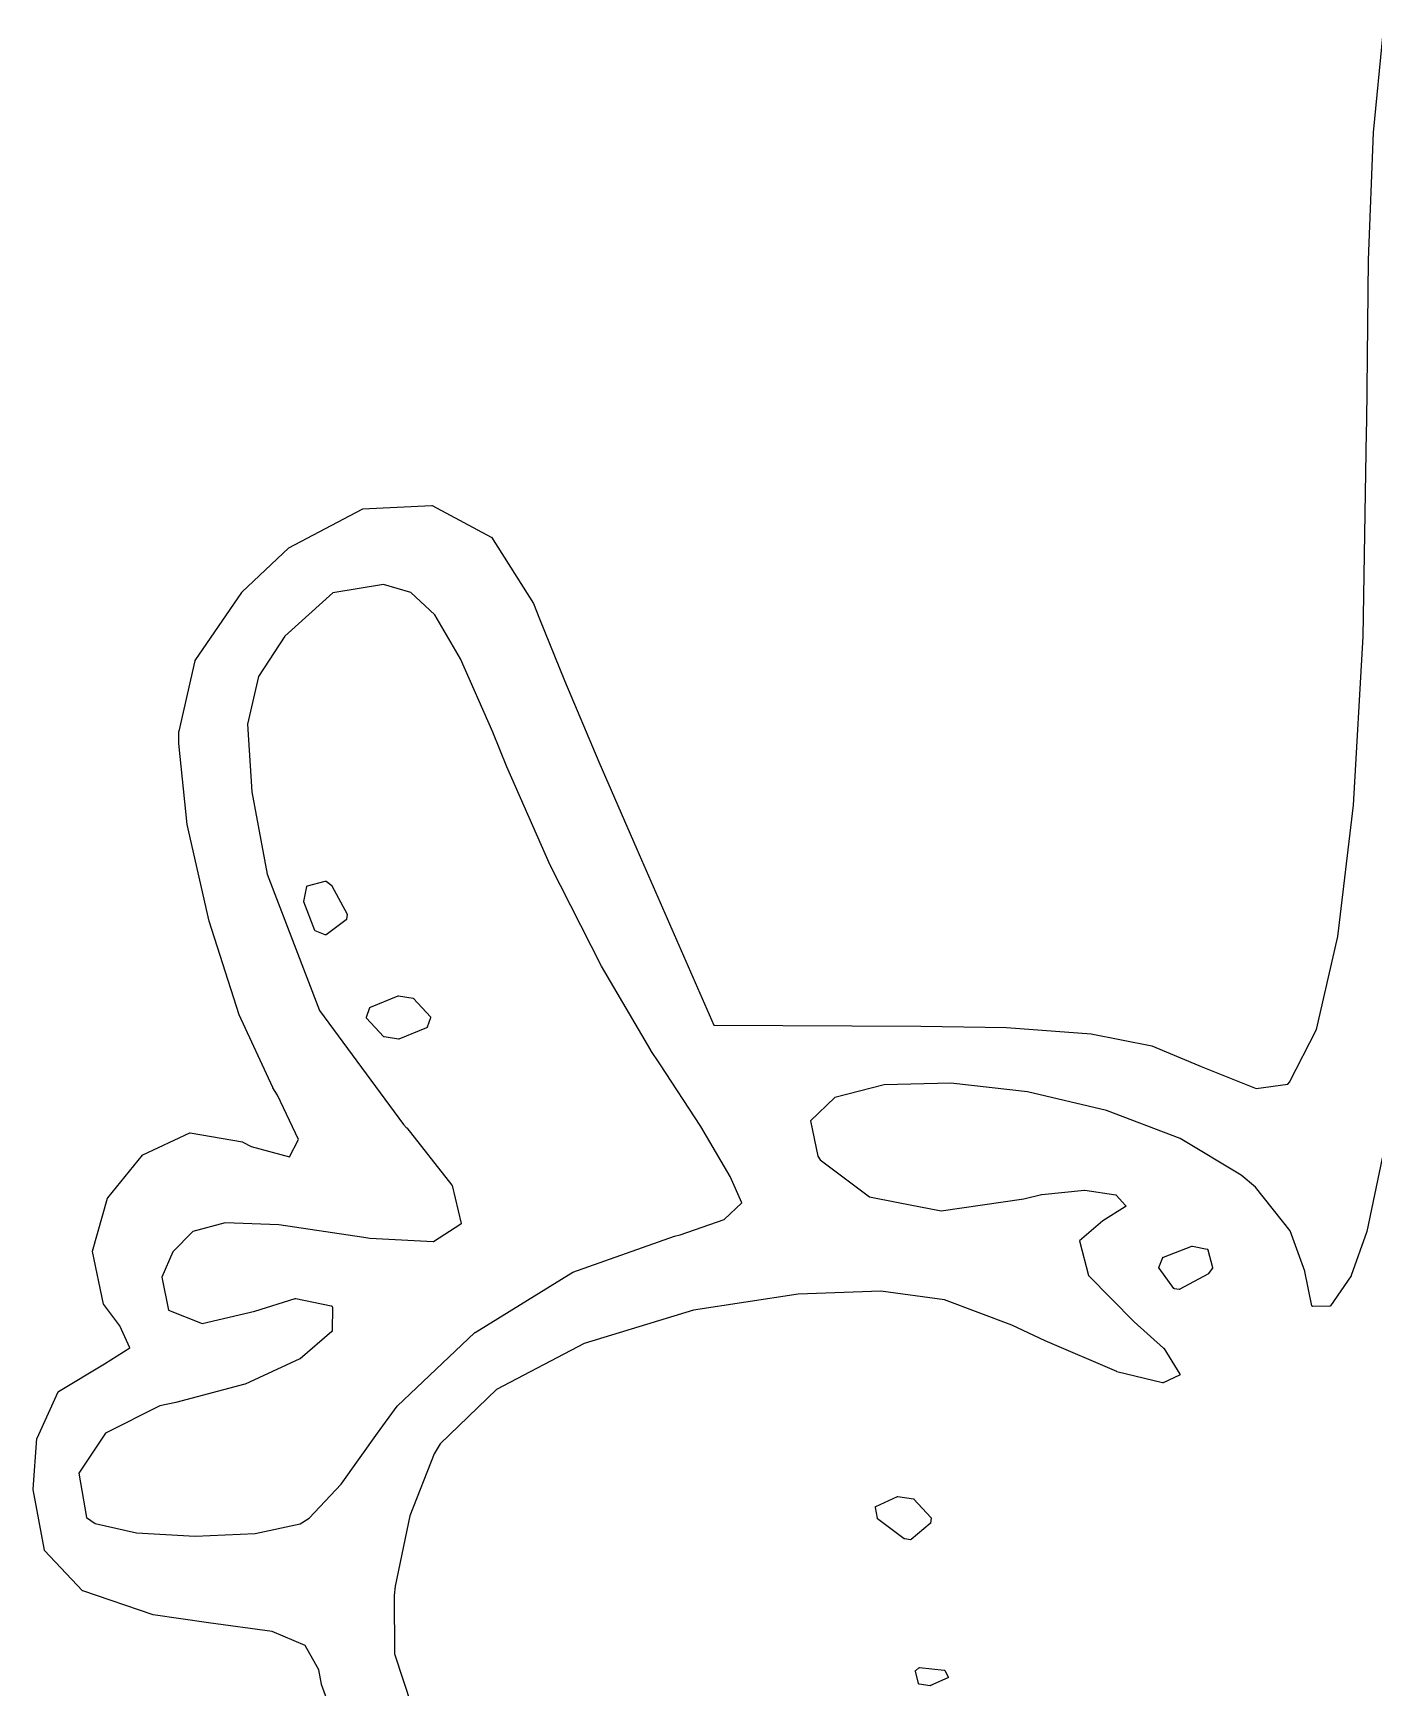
# Model space of a CAD drawing. Extents: x 42 to 258, y -102 to -28.
# Drawn here: x 41.75 to 49.91, y -77.93 to -67.86 of the extents above; entities that cross this region are included whole.
import ezdxf

# ---------------------------------------------------------------- set-up
doc = ezdxf.new("R2010")
doc.units = 0
doc.header["$MEASUREMENT"] = 0
doc.layers.add('BLACK', color=7, linetype='CONTINUOUS')

msp = doc.modelspace()

# ---------------------------------------------------------------- linework, layer by layer
at = {"layer": 'Black'}
for p, q in [((49.9114, -68.462), (49.9712, -67.8565)), ((49.8803, -69.2368), (49.9113, -68.4623)), ((49.9113, -68.4623), (49.9114, -68.4622)), ((49.9114, -68.4622), (49.9114, -68.462)), ((49.8699, -70.2217), (49.8803, -69.237)), ((49.8803, -69.2369), (49.8803, -69.2368)), ((49.8803, -69.237), (49.8803, -69.2369)), ((49.8697, -70.2853), (49.8699, -70.2217)), ((49.8699, -70.2217), (49.8699, -70.2217)), ((49.8699, -70.2217), (49.8699, -70.2217)), ((49.8482, -71.53), (49.8697, -70.2853)), ((43.7539, -70.7543), (44.1766, -70.7332)), ((44.1766, -70.7332), (44.1771, -70.7333)), ((44.1771, -70.7333), (44.1776, -70.7333)), ((44.1776, -70.7333), (44.1779, -70.7334)), ((44.1779, -70.7334), (44.1783, -70.7334)), ((44.1783, -70.7334), (44.1788, -70.7336)), ((44.1788, -70.7336), (44.1792, -70.7338)), ((44.1792, -70.7338), (44.5383, -70.925)), ((43.3058, -70.9899), (43.7519, -70.7549)), ((43.7519, -70.7549), (43.7521, -70.7548)), ((43.7521, -70.7548), (43.7522, -70.7547)), ((43.7522, -70.7547), (43.7529, -70.7546)), ((43.7529, -70.7546), (43.7535, -70.7544)), ((43.7535, -70.7544), (43.7537, -70.7544)), ((43.7537, -70.7544), (43.7539, -70.7543)), ((44.5383, -70.925), (44.5387, -70.9253)), ((44.5387, -70.9253), (44.539, -70.9255)), ((44.539, -70.9255), (44.5393, -70.9258)), ((44.5393, -70.9258), (44.5397, -70.9261)), ((44.5397, -70.9261), (44.5399, -70.9265)), ((44.5399, -70.9265), (44.5402, -70.9268)), ((44.5402, -70.9268), (44.7957, -71.3289)), ((43.0192, -71.2612), (43.3047, -70.9907)), ((43.3047, -70.9907), (43.3052, -70.9904)), ((43.3052, -70.9904), (43.3058, -70.9899)), ((43.8823, -71.2134), (43.5733, -71.2646)), ((44.0496, -71.2633), (43.8823, -71.2134)), ((42.7351, -71.6773), (43.0185, -71.262)), ((43.0185, -71.262), (43.0189, -71.2616)), ((43.0189, -71.2616), (43.0192, -71.2612)), ((43.5733, -71.2646), (43.2819, -71.529)), ((44.1954, -71.3987), (44.0496, -71.2633)), ((44.7957, -71.3289), (44.7958, -71.3293)), ((44.7958, -71.3293), (44.7961, -71.3298)), ((44.7961, -71.3298), (44.8321, -71.4229)), ((44.3511, -71.6665), (44.1954, -71.3987)), ((44.8321, -71.4229), (44.9854, -71.7983)), ((43.2819, -71.529), (43.1214, -71.7752)), ((49.7894, -72.5569), (49.8482, -71.53)), ((42.6369, -72.1074), (42.7343, -71.6791)), ((42.7343, -71.6791), (42.7344, -71.679)), ((42.7344, -71.6789), (42.7347, -71.6782)), ((42.7344, -71.679), (42.7344, -71.6789)), ((42.7347, -71.6782), (42.735, -71.6775)), ((42.735, -71.6775), (42.7351, -71.6774)), ((42.7351, -71.6774), (42.7351, -71.6773)), ((44.5472, -72.1128), (44.3511, -71.6665)), ((43.1214, -71.7752), (43.053, -72.0636)), ((44.9854, -71.7983), (45.1945, -72.2933)), ((42.6353, -72.1808), (42.6368, -72.1084)), ((42.6368, -72.1084), (42.6369, -72.1079)), ((42.6369, -72.1079), (42.6369, -72.1074)), ((43.053, -72.0636), (43.0812, -72.4772)), ((44.6329, -72.3242), (44.5472, -72.1128)), ((42.6353, -72.1811), (42.6353, -72.1808)), ((42.6353, -72.1814), (42.6353, -72.1811)), ((42.6865, -72.6757), (42.6353, -72.1814)), ((44.633, -72.3243), (44.6329, -72.3242)), ((44.633, -72.3244), (44.633, -72.3243)), ((44.8981, -72.9235), (44.633, -72.3244)), ((45.1945, -72.2933), (45.4251, -72.8263)), ((43.0812, -72.4772), (43.1747, -72.978)), ((49.6944, -73.3574), (49.7894, -72.5569)), ((42.6866, -72.676), (42.6865, -72.6757)), ((42.6866, -72.6763), (42.6866, -72.676)), ((42.8196, -73.2637), (42.6866, -72.6763)), ((45.4251, -72.8263), (45.894, -73.8967)), ((44.8982, -72.9236), (44.8981, -72.9235)), ((44.8982, -72.9237), (44.8982, -72.9236)), ((45.2102, -73.5374), (44.8982, -72.9237)), ((43.1747, -72.978), (43.4916, -73.8081)), ((43.3973, -73.1435), (43.4156, -73.0528)), ((43.4156, -73.0528), (43.4157, -73.0526)), ((43.4157, -73.0525), (43.416, -73.0518)), ((43.4157, -73.0526), (43.4157, -73.0525)), ((43.416, -73.0518), (43.4163, -73.0512)), ((43.4163, -73.0512), (43.4164, -73.0511)), ((43.4164, -73.0509), (43.4169, -73.0504)), ((43.4164, -73.0511), (43.4164, -73.0509)), ((43.4169, -73.0504), (43.4174, -73.0499)), ((43.4174, -73.0499), (43.4176, -73.0498)), ((43.4176, -73.0498), (43.4177, -73.0497)), ((43.4177, -73.0497), (43.4183, -73.0494)), ((43.4183, -73.0494), (43.4189, -73.0491)), ((43.4189, -73.0491), (43.4191, -73.049)), ((43.4191, -73.049), (43.4192, -73.049)), ((43.4192, -73.049), (43.528, -73.0202)), ((43.528, -73.0202), (43.5285, -73.0201)), ((43.5285, -73.0201), (43.529, -73.02)), ((43.529, -73.02), (43.5293, -73.0201)), ((43.5293, -73.0201), (43.5297, -73.02)), ((43.5297, -73.02), (43.5302, -73.0202)), ((43.5302, -73.0202), (43.5307, -73.0202)), ((43.5307, -73.0202), (43.531, -73.0204)), ((43.531, -73.0204), (43.5314, -73.0205)), ((43.5314, -73.0205), (43.5318, -73.0208)), ((43.5318, -73.0208), (43.5322, -73.021)), ((43.5322, -73.021), (43.5669, -73.047)), ((43.5669, -73.047), (43.5671, -73.0472)), ((43.5671, -73.0472), (43.5673, -73.0473)), ((43.5673, -73.0473), (43.5677, -73.0478)), ((43.5677, -73.0478), (43.5681, -73.0483)), ((43.5681, -73.0483), (43.5682, -73.0485)), ((43.5682, -73.0485), (43.5683, -73.0486)), ((43.5683, -73.0486), (43.6607, -73.2206)), ((43.3973, -73.1441), (43.3973, -73.1435)), ((43.3973, -73.1446), (43.3973, -73.1441)), ((43.3973, -73.1449), (43.3973, -73.1446)), ((43.3973, -73.1453), (43.3973, -73.1449)), ((43.3975, -73.1458), (43.3973, -73.1453)), ((43.3976, -73.1463), (43.3975, -73.1458)), ((43.4639, -73.32), (43.3976, -73.1463)), ((43.6556, -73.2554), (43.5322, -73.3465)), ((43.6558, -73.2552), (43.6556, -73.2554)), ((43.656, -73.255), (43.6558, -73.2552)), ((43.6564, -73.2545), (43.656, -73.255)), ((43.6568, -73.2541), (43.6564, -73.2545)), ((43.6569, -73.2539), (43.6568, -73.2541)), ((43.6571, -73.2536), (43.6569, -73.2539)), ((43.6572, -73.2531), (43.6571, -73.2536)), ((43.6575, -73.2525), (43.6572, -73.2531)), ((43.6576, -73.252), (43.6575, -73.2522)), ((43.6575, -73.2522), (43.6575, -73.2525)), ((43.6612, -73.2236), (43.6576, -73.252)), ((43.6607, -73.2206), (43.6609, -73.2213)), ((43.6609, -73.2213), (43.6611, -73.2219)), ((43.6611, -73.2219), (43.6611, -73.2221)), ((43.6611, -73.2221), (43.6612, -73.2223)), ((43.6612, -73.2223), (43.6612, -73.223)), ((43.6612, -73.223), (43.6612, -73.2236)), ((42.8197, -73.2639), (42.8196, -73.2637)), ((42.8197, -73.2642), (42.8197, -73.2639)), ((43.0036, -73.8344), (42.8197, -73.2642)), ((43.4641, -73.3203), (43.4639, -73.32)), ((43.4642, -73.3206), (43.4641, -73.3203)), ((43.4645, -73.3211), (43.4642, -73.3206)), ((43.4648, -73.3215), (43.4645, -73.3211)), ((43.465, -73.3217), (43.4648, -73.3215)), ((43.4652, -73.322), (43.465, -73.3217)), ((43.4657, -73.3223), (43.4652, -73.322)), ((43.4661, -73.3226), (43.4657, -73.3223)), ((43.4664, -73.3227), (43.4661, -73.3226)), ((43.4667, -73.3229), (43.4664, -73.3227)), ((43.5274, -73.3471), (43.4667, -73.3229)), ((43.5282, -73.3473), (43.5274, -73.3471)), ((43.5289, -73.3475), (43.5282, -73.3473)), ((43.529, -73.3475), (43.5289, -73.3475)), ((43.5291, -73.3475), (43.529, -73.3475)), ((43.5299, -73.3474), (43.5291, -73.3475)), ((43.5307, -73.3473), (43.5299, -73.3474)), ((43.5308, -73.3472), (43.5307, -73.3473)), ((43.5307, -73.3473), (43.5307, -73.3473)), ((43.5315, -73.3469), (43.5308, -73.3472)), ((43.5322, -73.3465), (43.5315, -73.3469)), ((49.5644, -73.923), (49.6944, -73.3574)), ((45.2103, -73.5375), (45.2102, -73.5374)), ((45.2103, -73.5376), (45.2103, -73.5375)), ((45.5099, -74.0506), (45.2103, -73.5376)), ((43.8029, -73.7874), (43.9719, -73.7189)), ((43.9719, -73.7189), (43.9724, -73.7188)), ((43.9724, -73.7188), (43.9728, -73.7186)), ((43.9728, -73.7186), (43.9732, -73.7186)), ((43.9732, -73.7186), (43.9736, -73.7185)), ((43.9736, -73.7185), (43.9741, -73.7186)), ((43.9741, -73.7186), (43.9746, -73.7186)), ((43.9746, -73.7186), (44.0622, -73.7329)), ((44.0622, -73.7329), (44.0629, -73.7332)), ((44.0629, -73.7332), (44.0637, -73.7334)), ((44.0637, -73.7334), (44.0638, -73.7334)), ((44.0638, -73.7334), (44.0638, -73.7335)), ((44.0638, -73.7335), (44.0644, -73.734)), ((44.0644, -73.734), (44.0651, -73.7345)), ((44.0651, -73.7345), (44.1679, -73.8471)), ((50.1666, -73.7355), (49.87, -75.1533)), ((43.0037, -73.8346), (43.0036, -73.8344)), ((43.0038, -73.8349), (43.0037, -73.8346)), ((43.2075, -74.2775), (43.0038, -73.8349)), ((43.4916, -73.8081), (44.0035, -74.5026)), ((43.7782, -73.8505), (43.7784, -73.8497)), ((43.7783, -73.8506), (43.7782, -73.8505)), ((43.7783, -73.8507), (43.7783, -73.8506)), ((43.7784, -73.8514), (43.7783, -73.8507)), ((43.7784, -73.8497), (43.7785, -73.849)), ((43.7785, -73.8522), (43.7784, -73.8514)), ((43.7785, -73.8489), (43.7786, -73.8488)), ((43.7785, -73.849), (43.7785, -73.8489)), ((43.7786, -73.8523), (43.7785, -73.8522)), ((43.7786, -73.8488), (43.8, -73.7904)), ((43.7786, -73.8524), (43.7786, -73.8523)), ((43.779, -73.853), (43.7786, -73.8524)), ((43.7794, -73.8537), (43.779, -73.853)), ((43.7795, -73.8538), (43.7794, -73.8537)), ((43.7796, -73.8539), (43.7795, -73.8538)), ((43.8824, -73.9665), (43.7796, -73.8539)), ((43.8, -73.7904), (43.8002, -73.7901)), ((43.8002, -73.7901), (43.8003, -73.7897)), ((43.8003, -73.7897), (43.8007, -73.7893)), ((43.8007, -73.7893), (43.8009, -73.7888)), ((43.8009, -73.7888), (43.8012, -73.7886)), ((43.8012, -73.7886), (43.8014, -73.7884)), ((43.8014, -73.7884), (43.8018, -73.7881)), ((43.8018, -73.7881), (43.8023, -73.7877)), ((43.8023, -73.7877), (43.8026, -73.7876)), ((43.8026, -73.7876), (43.8029, -73.7874)), ((44.1689, -73.8522), (44.1475, -73.9106)), ((44.1679, -73.8471), (44.168, -73.8472)), ((44.168, -73.8472), (44.1681, -73.8473)), ((44.1681, -73.8473), (44.1685, -73.848)), ((44.1685, -73.848), (44.1689, -73.8486)), ((44.1689, -73.8486), (44.1689, -73.8487)), ((44.1689, -73.8487), (44.169, -73.8488)), ((44.169, -73.8521), (44.1689, -73.8522)), ((44.169, -73.8488), (44.1691, -73.8495)), ((44.1691, -73.8513), (44.169, -73.852)), ((44.169, -73.852), (44.169, -73.8521)), ((44.1691, -73.8495), (44.1692, -73.8503)), ((44.1692, -73.8505), (44.1691, -73.8513)), ((44.1692, -73.8503), (44.1692, -73.8504)), ((44.1692, -73.8504), (44.1692, -73.8505)), ((44.1446, -73.9136), (43.9756, -73.9821)), ((44.1449, -73.9134), (44.1446, -73.9136)), ((44.1452, -73.9133), (44.1449, -73.9134)), ((44.1457, -73.9129), (44.1452, -73.9133)), ((44.1461, -73.9126), (44.1457, -73.9129)), ((44.1463, -73.9124), (44.1461, -73.9126)), ((44.1466, -73.9121), (44.1463, -73.9124)), ((44.1468, -73.9117), (44.1466, -73.9121)), ((44.1472, -73.9113), (44.1468, -73.9117)), ((44.1473, -73.9109), (44.1472, -73.9113)), ((44.1475, -73.9106), (44.1473, -73.9109)), ((45.894, -73.8967), (47.1547, -73.9028)), ((47.1547, -73.9028), (47.1548, -73.9028)), ((47.1548, -73.9028), (47.1548, -73.9028)), ((47.1548, -73.9028), (47.6763, -73.9123)), ((47.6763, -73.9123), (47.6765, -73.9123)), ((47.6765, -73.9123), (47.6766, -73.9123)), ((47.6766, -73.9123), (48.1914, -73.9497)), ((48.1914, -73.9497), (48.1917, -73.9498)), ((48.1917, -73.9498), (48.192, -73.9498)), ((48.192, -73.9498), (48.5615, -74.0235)), ((49.4006, -74.2454), (49.5644, -73.923)), ((43.8831, -73.967), (43.8824, -73.9665)), ((43.8837, -73.9675), (43.8831, -73.967)), ((43.8837, -73.9676), (43.8837, -73.9675)), ((43.8838, -73.9676), (43.8837, -73.9676)), ((43.8846, -73.9678), (43.8838, -73.9676)), ((43.8853, -73.9681), (43.8846, -73.9678)), ((43.9729, -73.9824), (43.8853, -73.9681)), ((43.9734, -73.9824), (43.9729, -73.9824)), ((43.9739, -73.9825), (43.9734, -73.9824)), ((43.9743, -73.9824), (43.9739, -73.9825)), ((43.9747, -73.9824), (43.9743, -73.9824)), ((43.9751, -73.9822), (43.9747, -73.9824)), ((43.9756, -73.9821), (43.9751, -73.9822)), ((45.51, -74.0507), (45.5099, -74.0506)), ((45.51, -74.0508), (45.51, -74.0507)), ((45.5647, -74.1334), (45.51, -74.0508)), ((48.5615, -74.0235), (48.5619, -74.0237)), ((48.5619, -74.0237), (48.5624, -74.0238)), ((48.5624, -74.0238), (48.848, -74.1424)), ((45.8142, -74.5147), (45.5647, -74.1334)), ((48.848, -74.1424), (48.8482, -74.1426)), ((48.8482, -74.1426), (48.8485, -74.1427)), ((48.8485, -74.1427), (48.8613, -74.1496)), ((48.8613, -74.1496), (49.197, -74.2823)), ((46.9309, -74.2613), (46.6308, -74.3374)), ((47.3374, -74.2511), (46.9309, -74.2613)), ((47.804, -74.3041), (47.3374, -74.2511)), ((49.197, -74.2823), (49.3907, -74.2558)), ((49.3907, -74.2558), (49.4006, -74.2454)), ((43.2077, -74.2777), (43.2075, -74.2775)), ((43.2078, -74.278), (43.2077, -74.2777)), ((43.236, -74.3233), (43.2078, -74.278)), ((43.3651, -74.5933), (43.236, -74.3233)), ((46.6308, -74.3374), (46.483, -74.4806)), ((48.2848, -74.417), (47.804, -74.3041)), ((48.734, -74.5869), (48.2848, -74.417)), ((42.4157, -74.6875), (42.7022, -74.5534)), ((42.7022, -74.5534), (42.7028, -74.5532)), ((42.7028, -74.5532), (42.7034, -74.553)), ((42.7034, -74.553), (42.7036, -74.553)), ((42.7036, -74.553), (42.7038, -74.553)), ((42.7038, -74.553), (42.7045, -74.553)), ((42.7045, -74.553), (42.7052, -74.553)), ((42.7052, -74.553), (43.0245, -74.6088)), ((44.0035, -74.5026), (44.0231, -74.5231)), ((44.0231, -74.5231), (44.0233, -74.5233)), ((44.0233, -74.5233), (44.0234, -74.5235)), ((44.0234, -74.5235), (44.299, -74.8724)), ((45.9933, -74.8187), (45.8142, -74.5147)), ((46.483, -74.4806), (46.5282, -74.6956)), ((43.0245, -74.6088), (43.0252, -74.6091)), ((43.0252, -74.6091), (43.0259, -74.6093)), ((43.0259, -74.6093), (43.0769, -74.6354)), ((43.0769, -74.6354), (43.3095, -74.6987)), ((43.3095, -74.6987), (43.3651, -74.5933)), ((49.1059, -74.8103), (48.734, -74.5869)), ((42.2031, -74.9492), (42.414, -74.6889)), ((42.414, -74.6889), (42.4142, -74.6888)), ((42.4142, -74.6888), (42.4143, -74.6885)), ((42.4143, -74.6885), (42.4148, -74.6882)), ((42.4148, -74.6882), (42.4153, -74.6878)), ((42.4153, -74.6878), (42.4155, -74.6877)), ((42.4155, -74.6877), (42.4157, -74.6875)), ((46.5282, -74.6956), (46.5425, -74.7173)), ((46.5425, -74.7173), (46.8414, -74.943)), ((46.0639, -74.9801), (45.9933, -74.8187)), ((49.1923, -74.8843), (49.1059, -74.8103)), ((42.1095, -75.2734), (42.2022, -74.9509)), ((42.2022, -74.9508), (42.2023, -74.9507)), ((42.2022, -74.9509), (42.2022, -74.9508)), ((42.2023, -74.9507), (42.2026, -74.95)), ((42.2026, -74.95), (42.203, -74.9494)), ((42.203, -74.9493), (42.2031, -74.9492)), ((42.203, -74.9494), (42.203, -74.9493)), ((44.299, -74.8724), (44.2991, -74.8726)), ((44.2991, -74.8726), (44.2993, -74.8728)), ((44.2993, -74.8728), (44.2995, -74.8734)), ((44.2995, -74.8734), (44.2998, -74.8739)), ((44.2998, -74.8739), (44.2999, -74.8742)), ((44.2999, -74.8742), (44.3, -74.8744)), ((44.3, -74.8744), (44.3545, -75.1043)), ((46.8414, -74.943), (47.0169, -74.9771)), ((47.2792, -75.028), (47.7811, -74.9559)), ((47.7811, -74.9559), (47.8903, -74.9281)), ((47.8903, -74.9281), (47.8907, -74.9281)), ((47.8907, -74.9281), (47.8911, -74.928)), ((47.8911, -74.928), (48.152, -74.9028)), ((48.152, -74.9028), (48.1526, -74.9028)), ((48.1526, -74.9028), (48.1532, -74.9028)), ((48.1532, -74.9028), (48.342, -74.9302)), ((48.342, -74.9302), (48.3421, -74.9303)), ((48.3421, -74.9303), (48.3421, -74.9303)), ((48.3421, -74.9303), (48.3429, -74.9305)), ((48.3429, -74.9305), (48.3437, -74.9308)), ((48.3437, -74.9308), (48.3437, -74.9308)), ((48.3437, -74.9308), (48.3437, -74.9308)), ((48.3437, -74.9308), (48.3444, -74.9313)), ((48.3444, -74.9313), (48.345, -74.9319)), ((48.345, -74.9319), (48.3451, -74.9319)), ((48.3451, -74.9319), (48.3451, -74.9319)), ((48.3451, -74.9319), (48.4011, -74.9962)), ((49.4039, -75.1501), (49.1923, -74.8843)), ((45.9564, -75.0809), (46.0639, -74.9801)), ((47.0169, -74.9771), (47.2792, -75.028)), ((48.4, -75.0038), (48.263, -75.089)), ((48.4006, -75.0032), (48.4, -75.0038)), ((48.4012, -75.0027), (48.4006, -75.0032)), ((48.4011, -74.9962), (48.4015, -74.9969)), ((48.4013, -75.0026), (48.4012, -75.0026)), ((48.4012, -75.0026), (48.4012, -75.0027)), ((48.4017, -75.0019), (48.4013, -75.0026)), ((48.4015, -74.9969), (48.402, -74.9976)), ((48.4021, -75.0011), (48.4017, -75.0019)), ((48.402, -74.9976), (48.402, -74.9977)), ((48.402, -74.9977), (48.402, -74.9977)), ((48.402, -74.9977), (48.4022, -74.9985)), ((48.4022, -75.0002), (48.4021, -75.0011)), ((48.4021, -75.0011), (48.4021, -75.0011)), ((48.4021, -75.0011), (48.4021, -75.0011)), ((48.4022, -74.9985), (48.4023, -74.9993)), ((48.4023, -74.9994), (48.4022, -75.0002)), ((48.4023, -74.9993), (48.4023, -74.9994)), ((48.4023, -74.9994), (48.4023, -74.9994)), ((42.7214, -75.1546), (42.5999, -75.2786)), ((42.9174, -75.1009), (42.7214, -75.1546)), ((43.2458, -75.1141), (42.9174, -75.1009)), ((43.7623, -75.1909), (43.2458, -75.1141)), ((44.3523, -75.1097), (44.1869, -75.2166)), ((44.3526, -75.1094), (44.3523, -75.1097)), ((44.353, -75.1091), (44.3526, -75.1094)), ((44.3533, -75.1088), (44.353, -75.1091)), ((44.3536, -75.1085), (44.3533, -75.1088)), ((44.3538, -75.1081), (44.3536, -75.1085)), ((44.3541, -75.1077), (44.3538, -75.1081)), ((44.3542, -75.1073), (44.3541, -75.1077)), ((44.3544, -75.1069), (44.3542, -75.1073)), ((44.3546, -75.106), (44.3544, -75.1065)), ((44.3544, -75.1065), (44.3544, -75.1069)), ((44.3545, -75.1043), (44.3545, -75.1048)), ((44.3545, -75.1048), (44.3546, -75.1052)), ((44.3546, -75.1052), (44.3545, -75.1056)), ((44.3545, -75.1056), (44.3546, -75.106)), ((45.6889, -75.1741), (45.9564, -75.0809)), ((48.263, -75.089), (48.1216, -75.2097)), ((49.4932, -75.395), (49.4039, -75.1501)), ((49.8699, -75.1539), (49.7764, -75.422)), ((49.87, -75.1533), (49.8699, -75.1536)), ((49.8699, -75.1536), (49.8699, -75.1539)), ((43.7992, -75.1973), (43.7623, -75.1909)), ((43.7995, -75.1973), (43.7992, -75.1973)), ((43.7997, -75.1973), (43.7995, -75.1973)), ((44.1839, -75.2174), (43.7997, -75.1973)), ((44.1846, -75.2173), (44.1839, -75.2174)), ((44.1853, -75.2173), (44.1846, -75.2173)), ((44.1855, -75.2172), (44.1853, -75.2173)), ((44.1856, -75.2172), (44.1855, -75.2172)), ((44.1862, -75.2169), (44.1856, -75.2172)), ((44.1869, -75.2166), (44.1862, -75.2169)), ((45.0355, -75.4013), (45.6548, -75.1816)), ((45.6548, -75.1816), (45.6551, -75.1816)), ((45.6551, -75.1816), (45.6554, -75.1815)), ((45.6554, -75.1815), (45.6889, -75.1741)), ((48.1216, -75.2097), (48.1763, -75.422)), ((48.6317, -75.3091), (48.8055, -75.2428)), ((48.8055, -75.2428), (48.806, -75.2427)), ((48.806, -75.2427), (48.8065, -75.2426)), ((48.8065, -75.2426), (48.8068, -75.2426)), ((48.8068, -75.2426), (48.8072, -75.2425)), ((48.8072, -75.2425), (48.8077, -75.2426)), ((48.8077, -75.2426), (48.8082, -75.2426)), ((48.8082, -75.2426), (48.8989, -75.2609)), ((48.8989, -75.2609), (48.8991, -75.2609)), ((48.8991, -75.2609), (48.8993, -75.2609)), ((48.8993, -75.2609), (48.8999, -75.2612)), ((48.8999, -75.2612), (48.9006, -75.2615)), ((48.9006, -75.2615), (48.9007, -75.2616)), ((48.9007, -75.2616), (48.9008, -75.2617)), ((48.9008, -75.2617), (48.9013, -75.2622)), ((48.9013, -75.2622), (48.9019, -75.2627)), ((48.9019, -75.2627), (48.9019, -75.2628)), ((48.9019, -75.2628), (48.9021, -75.2629)), ((48.9021, -75.2629), (48.9024, -75.2635)), ((48.9024, -75.2635), (48.9027, -75.2642)), ((48.9027, -75.2642), (48.9027, -75.2643)), ((48.9027, -75.2643), (48.9028, -75.2645)), ((48.9028, -75.2645), (48.9316, -75.3732)), ((42.1094, -75.2741), (42.1095, -75.2738)), ((42.1094, -75.2746), (42.1094, -75.2741)), ((42.1094, -75.2752), (42.1094, -75.2746)), ((42.1094, -75.2755), (42.1094, -75.2752)), ((42.1095, -75.2759), (42.1094, -75.2755)), ((42.1095, -75.2738), (42.1095, -75.2734)), ((42.1777, -75.5968), (42.1095, -75.2759)), ((42.5999, -75.2786), (42.5319, -75.4312)), ((48.6046, -75.3726), (48.6288, -75.312)), ((48.6288, -75.312), (48.629, -75.3117)), ((48.629, -75.3117), (48.6291, -75.3114)), ((48.6291, -75.3114), (48.6295, -75.3109)), ((48.6295, -75.3109), (48.6298, -75.3105)), ((48.6298, -75.3105), (48.63, -75.3103)), ((48.63, -75.3103), (48.6302, -75.31)), ((48.6302, -75.31), (48.6307, -75.3097)), ((48.6307, -75.3097), (48.6311, -75.3094)), ((48.6311, -75.3094), (48.6314, -75.3093)), ((48.6314, -75.3093), (48.6317, -75.3091)), ((42.5319, -75.4312), (42.5726, -75.632)), ((44.4396, -75.7679), (45.0345, -75.4018)), ((45.0345, -75.4018), (45.035, -75.4016)), ((45.035, -75.4016), (45.0355, -75.4013)), ((48.1763, -75.422), (48.4539, -75.704)), ((48.6043, -75.3742), (48.6044, -75.3734)), ((48.6043, -75.3743), (48.6043, -75.3742)), ((48.6044, -75.3751), (48.6043, -75.3743)), ((48.6043, -75.3743), (48.6043, -75.3743)), ((48.6044, -75.3734), (48.6046, -75.3726)), ((48.6045, -75.3759), (48.6044, -75.3751)), ((48.6045, -75.376), (48.6045, -75.3759)), ((48.6045, -75.3761), (48.6045, -75.376)), ((48.6049, -75.3768), (48.6045, -75.3761)), ((48.6052, -75.3775), (48.6049, -75.3768)), ((48.6964, -75.5008), (48.6052, -75.3775)), ((48.9031, -75.4136), (48.7311, -75.5059)), ((48.9033, -75.4135), (48.9031, -75.4136)), ((48.9035, -75.4134), (48.9033, -75.4135)), ((48.904, -75.4129), (48.9035, -75.4134)), ((48.9045, -75.4125), (48.904, -75.4129)), ((48.9046, -75.4123), (48.9045, -75.4125)), ((48.9048, -75.4122), (48.9046, -75.4123)), ((48.9308, -75.3775), (48.9048, -75.4122)), ((48.931, -75.377), (48.9308, -75.3775)), ((48.9313, -75.3766), (48.931, -75.377)), ((48.9314, -75.3763), (48.9313, -75.3766)), ((48.9315, -75.3759), (48.9314, -75.3763)), ((48.9316, -75.3754), (48.9315, -75.3759)), ((48.9316, -75.3732), (48.9316, -75.3737)), ((48.9316, -75.3737), (48.9317, -75.3742)), ((48.9317, -75.3749), (48.9316, -75.3754)), ((48.9317, -75.3742), (48.9317, -75.3746)), ((48.9317, -75.3746), (48.9317, -75.3749)), ((49.4932, -75.3967), (49.4932, -75.395)), ((49.4933, -75.3972), (49.4932, -75.3967)), ((49.4934, -75.3977), (49.4933, -75.3972)), ((49.5364, -75.6057), (49.4934, -75.3977)), ((49.7758, -75.4232), (49.6493, -75.607)), ((49.776, -75.4226), (49.7758, -75.4232)), ((49.7764, -75.422), (49.776, -75.4226)), ((43.0993, -75.6395), (43.3452, -75.561)), ((43.3452, -75.561), (43.3456, -75.561)), ((43.3456, -75.561), (43.346, -75.5608)), ((43.346, -75.5608), (43.3464, -75.5609)), ((43.3464, -75.5609), (43.3469, -75.5608)), ((43.3469, -75.5608), (43.3473, -75.5609)), ((43.3473, -75.5609), (43.3477, -75.5609)), ((43.3477, -75.5609), (43.5632, -75.6057)), ((46.4068, -75.5364), (45.7703, -75.6324)), ((46.9102, -75.5163), (46.4068, -75.5364)), ((47.299, -75.5702), (46.9102, -75.5163)), ((47.7089, -75.7234), (47.299, -75.5702)), ((48.6966, -75.501), (48.6964, -75.5008)), ((48.6967, -75.5013), (48.6966, -75.501)), ((48.6972, -75.5016), (48.6967, -75.5013)), ((48.6976, -75.502), (48.6972, -75.5016)), ((48.6979, -75.5021), (48.6976, -75.502)), ((48.6981, -75.5023), (48.6979, -75.5021)), ((48.6987, -75.5025), (48.6981, -75.5023)), ((48.6992, -75.5027), (48.6987, -75.5025)), ((48.6995, -75.5027), (48.6992, -75.5027)), ((48.6998, -75.5028), (48.6995, -75.5027)), ((48.7281, -75.5065), (48.6998, -75.5028)), ((48.7288, -75.5064), (48.7281, -75.5065)), ((48.7295, -75.5064), (48.7288, -75.5064)), ((48.7297, -75.5064), (48.7295, -75.5064)), ((48.7299, -75.5064), (48.7297, -75.5064)), ((48.7305, -75.5061), (48.7299, -75.5064)), ((48.7311, -75.5059), (48.7305, -75.5061)), ((42.1778, -75.597), (42.1777, -75.5968)), ((42.1778, -75.5972), (42.1778, -75.597)), ((42.1781, -75.5977), (42.1778, -75.5972)), ((42.1783, -75.5984), (42.1781, -75.5977)), ((42.1785, -75.5985), (42.1783, -75.5984)), ((42.1786, -75.5987), (42.1785, -75.5985)), ((42.2762, -75.7285), (42.1786, -75.5987)), ((42.5726, -75.632), (42.7769, -75.714)), ((42.7769, -75.714), (43.0993, -75.6395)), ((43.5632, -75.6057), (43.5637, -75.6059)), ((43.5637, -75.6059), (43.5643, -75.6061)), ((43.5643, -75.6061), (43.5645, -75.6063)), ((43.5645, -75.6063), (43.5648, -75.6063)), ((43.5648, -75.6063), (43.5652, -75.6068)), ((43.5652, -75.6068), (43.5658, -75.6071)), ((43.5658, -75.6071), (43.5694, -75.6109)), ((43.5694, -75.6109), (43.5695, -75.6111)), ((43.5695, -75.6111), (43.5697, -75.6112)), ((43.5697, -75.6112), (43.57, -75.6118)), ((43.57, -75.6118), (43.5704, -75.6124)), ((43.5708, -75.6144), (43.57, -75.7588)), ((43.5704, -75.6124), (43.5704, -75.6125)), ((43.5704, -75.6125), (43.5705, -75.6127)), ((43.5705, -75.6127), (43.5706, -75.6134)), ((43.5706, -75.6134), (43.5708, -75.6141)), ((43.5708, -75.6141), (43.5708, -75.6142)), ((43.5708, -75.6142), (43.5708, -75.6144)), ((45.7703, -75.6324), (45.1047, -75.8367)), ((49.5367, -75.6064), (49.5364, -75.6057)), ((49.537, -75.6072), (49.5367, -75.6064)), ((49.5371, -75.6072), (49.537, -75.6072)), ((49.5371, -75.6073), (49.5371, -75.6072)), ((49.5376, -75.6079), (49.5371, -75.6073)), ((49.5381, -75.6085), (49.5376, -75.6079)), ((49.5382, -75.6085), (49.5381, -75.6085)), ((49.5382, -75.6086), (49.5382, -75.6085)), ((49.539, -75.609), (49.5382, -75.6086)), ((49.5396, -75.6094), (49.539, -75.609)), ((49.5397, -75.6094), (49.5396, -75.6094)), ((49.5398, -75.6094), (49.5397, -75.6094)), ((49.5405, -75.6095), (49.5398, -75.6094)), ((49.5414, -75.6097), (49.5405, -75.6095)), ((49.6452, -75.6091), (49.5414, -75.6097)), ((49.6458, -75.609), (49.6452, -75.6091)), ((49.6465, -75.6089), (49.6458, -75.609)), ((49.6467, -75.6088), (49.6465, -75.6089)), ((49.6469, -75.6088), (49.6467, -75.6088)), ((49.6475, -75.6085), (49.6469, -75.6088)), ((49.6481, -75.6082), (49.6475, -75.6085)), ((49.6482, -75.608), (49.6481, -75.6082)), ((49.6484, -75.6079), (49.6482, -75.608)), ((49.6488, -75.6074), (49.6484, -75.6079)), ((49.6493, -75.607), (49.6488, -75.6074)), ((42.3376, -75.8618), (42.2762, -75.7285)), ((43.5682, -75.7626), (43.3741, -75.9284)), ((43.5685, -75.7623), (43.5682, -75.7626)), ((43.5688, -75.762), (43.5685, -75.7623)), ((43.569, -75.7616), (43.5688, -75.762)), ((43.5693, -75.7613), (43.569, -75.7616)), ((43.5694, -75.7609), (43.5693, -75.7613)), ((43.5696, -75.7605), (43.5694, -75.7609)), ((43.5697, -75.7601), (43.5696, -75.7605)), ((43.5699, -75.7596), (43.5697, -75.7601)), ((43.57, -75.7588), (43.5699, -75.7592)), ((43.5699, -75.7592), (43.5699, -75.7596)), ((43.966, -76.2164), (44.4388, -75.7686)), ((44.4388, -75.7686), (44.4393, -75.7683)), ((44.4393, -75.7683), (44.4396, -75.7679)), ((47.9122, -75.8197), (47.7089, -75.7234)), ((48.4539, -75.704), (48.6334, -75.8636)), ((42.1826, -75.9601), (42.3376, -75.8618)), ((45.1047, -75.8367), (44.5698, -76.1168)), ((47.9123, -75.8197), (47.9122, -75.8197)), ((47.9124, -75.8198), (47.9123, -75.8197)), ((48.3478, -76.0072), (47.9124, -75.8198)), ((48.6334, -75.8636), (48.6338, -75.8641)), ((48.6338, -75.8641), (48.6343, -75.8646)), ((48.6343, -75.8646), (48.7322, -76.0219)), ((41.9033, -76.1284), (42.1826, -75.9601)), ((43.373, -75.9291), (43.0389, -76.0837)), ((43.3736, -75.9287), (43.373, -75.9291)), ((43.3741, -75.9284), (43.3736, -75.9287)), ((48.3482, -76.0073), (48.3478, -76.0072)), ((48.3486, -76.0074), (48.3482, -76.0073)), ((48.6266, -76.0759), (48.3486, -76.0074)), ((48.6274, -76.0759), (48.6266, -76.0759)), ((48.6282, -76.076), (48.6274, -76.0759)), ((48.6283, -76.076), (48.6282, -76.076)), ((48.6282, -76.076), (48.6282, -76.076)), ((48.6291, -76.0757), (48.6283, -76.076)), ((48.6299, -76.0755), (48.6291, -76.0757)), ((48.7301, -76.0291), (48.6299, -76.0755)), ((48.7307, -76.0287), (48.7301, -76.0291)), ((48.7313, -76.0283), (48.7307, -76.0287)), ((48.7314, -76.0282), (48.7313, -76.0283)), ((48.7315, -76.0281), (48.7314, -76.0282)), ((48.7319, -76.0275), (48.7315, -76.0281)), ((48.7324, -76.0269), (48.7319, -76.0275)), ((48.7322, -76.0219), (48.7325, -76.0226)), ((48.7325, -76.0267), (48.7324, -76.0268)), ((48.7324, -76.0268), (48.7324, -76.0269)), ((48.7325, -76.0226), (48.7328, -76.0233)), ((48.7327, -76.026), (48.7325, -76.0267)), ((48.7329, -76.0253), (48.7327, -76.026)), ((48.7328, -76.0233), (48.7328, -76.0234)), ((48.7328, -76.0234), (48.7329, -76.0235)), ((48.7329, -76.0235), (48.7329, -76.0243)), ((48.7329, -76.0243), (48.7329, -76.025)), ((48.7329, -76.025), (48.7329, -76.0251)), ((48.7329, -76.0251), (48.7329, -76.0253)), ((41.7724, -76.4126), (41.9014, -76.1306)), ((41.9014, -76.1306), (41.9017, -76.1301)), ((41.9017, -76.1301), (41.902, -76.1295)), ((41.902, -76.1295), (41.9022, -76.1294)), ((41.9022, -76.1294), (41.9024, -76.1292)), ((41.9024, -76.1292), (41.9029, -76.1288)), ((41.9029, -76.1288), (41.9033, -76.1284)), ((43.038, -76.084), (42.6169, -76.195)), ((43.0384, -76.0839), (43.038, -76.084)), ((43.0389, -76.0837), (43.0384, -76.0839)), ((44.5698, -76.1168), (44.2266, -76.4471)), ((42.5203, -76.2163), (42.1896, -76.382)), ((42.6167, -76.195), (42.5203, -76.2163)), ((42.6168, -76.195), (42.6167, -76.195)), ((42.6169, -76.195), (42.6168, -76.195)), ((43.8463, -76.3819), (43.9653, -76.2171)), ((43.9653, -76.2171), (43.9657, -76.2168)), ((43.9657, -76.2168), (43.966, -76.2164)), ((41.7482, -76.7238), (41.7719, -76.4143)), ((41.7719, -76.4143), (41.7722, -76.4132)), ((41.7719, -76.4143), (41.7719, -76.4143)), ((41.7719, -76.4143), (41.7719, -76.4143)), ((41.7722, -76.4132), (41.7724, -76.4126)), ((41.7724, -76.4126), (41.7724, -76.4126)), ((41.7724, -76.4126), (41.7724, -76.4126)), ((42.1896, -76.382), (42.0272, -76.6259)), ((43.6247, -76.6923), (43.8463, -76.3819)), ((43.8463, -76.3819), (43.8463, -76.3819)), ((43.8463, -76.3819), (43.8463, -76.3819)), ((44.2266, -76.4471), (44.1914, -76.5067)), ((44.1914, -76.5067), (44.0426, -76.8849)), ((42.0272, -76.6259), (42.0726, -76.8945)), ((41.7483, -76.7245), (41.7482, -76.7238)), ((41.7483, -76.7251), (41.7483, -76.7245)), ((41.8168, -77.0939), (41.7483, -76.7251)), ((43.4297, -76.8994), (43.6247, -76.6923)), ((46.8807, -76.8285), (47.0121, -76.767)), ((47.0121, -76.767), (47.0127, -76.7668)), ((47.0127, -76.7668), (47.0133, -76.7666)), ((47.0133, -76.7666), (47.0136, -76.7666)), ((47.0136, -76.7666), (47.0138, -76.7665)), ((47.0138, -76.7665), (47.0144, -76.7666)), ((47.0144, -76.7666), (47.0151, -76.7666)), ((47.0151, -76.7666), (47.1097, -76.7821)), ((47.1097, -76.7821), (47.1104, -76.7824)), ((47.1104, -76.7824), (47.1112, -76.7826)), ((47.1112, -76.7826), (47.1112, -76.7827)), ((46.8778, -76.8326), (46.8779, -76.8324)), ((46.8779, -76.8333), (46.8778, -76.8326)), ((46.8779, -76.8322), (46.8781, -76.8316)), ((46.8779, -76.8324), (46.8779, -76.8322)), ((46.8779, -76.834), (46.8779, -76.8333)), ((46.8898, -76.8994), (46.8779, -76.834)), ((46.8781, -76.8316), (46.8783, -76.831)), ((46.8783, -76.831), (46.8784, -76.8308)), ((46.8784, -76.8308), (46.8785, -76.8306)), ((46.8785, -76.8306), (46.8789, -76.8301)), ((46.8789, -76.8301), (46.8793, -76.8295)), ((46.8793, -76.8295), (46.8794, -76.8294)), ((46.8794, -76.8294), (46.8796, -76.8293)), ((46.8796, -76.8293), (46.8801, -76.8289)), ((46.8801, -76.8289), (46.8807, -76.8285)), ((47.1112, -76.7827), (47.1113, -76.7827)), ((47.1113, -76.7827), (47.1119, -76.7832)), ((47.1119, -76.7832), (47.1125, -76.7836)), ((47.1125, -76.7836), (47.2159, -76.8951)), ((42.0726, -76.8945), (42.1259, -76.9323)), ((42.1259, -76.9323), (42.3772, -76.9879)), ((43.1003, -76.9922), (43.375, -76.9345)), ((43.375, -76.9345), (43.4297, -76.8994)), ((44.0426, -76.8849), (43.9526, -77.3138)), ((46.8899, -76.8995), (46.8898, -76.8994)), ((46.8899, -76.8996), (46.8899, -76.8995)), ((46.8902, -76.9003), (46.8899, -76.8996)), ((46.8904, -76.901), (46.8902, -76.9003)), ((46.8905, -76.9011), (46.8904, -76.901)), ((46.8906, -76.9012), (46.8905, -76.9011)), ((46.8911, -76.9018), (46.8906, -76.9012)), ((46.8916, -76.9023), (46.8911, -76.9018)), ((46.8917, -76.9024), (46.8916, -76.9023)), ((46.8917, -76.9025), (46.8917, -76.9024)), ((47.0541, -77.0246), (46.8917, -76.9025)), ((47.212, -76.9325), (47.0959, -77.0293)), ((47.2121, -76.9323), (47.212, -76.9325)), ((47.2123, -76.9323), (47.2121, -76.9323)), ((47.2127, -76.9317), (47.2123, -76.9323)), ((47.2132, -76.9311), (47.2127, -76.9317)), ((47.2133, -76.9309), (47.2132, -76.931)), ((47.2132, -76.931), (47.2132, -76.9311)), ((47.2135, -76.9302), (47.2133, -76.9309)), ((47.2138, -76.9295), (47.2135, -76.9302)), ((47.2172, -76.8991), (47.2138, -76.9292)), ((47.2138, -76.9292), (47.2138, -76.9294)), ((47.2138, -76.9294), (47.2138, -76.9295)), ((47.2159, -76.8951), (47.2161, -76.8954)), ((47.2161, -76.8954), (47.2164, -76.8957)), ((47.2164, -76.8957), (47.2166, -76.8962)), ((47.2166, -76.8962), (47.2169, -76.8966)), ((47.2169, -76.8966), (47.2169, -76.897)), ((47.2169, -76.897), (47.2171, -76.8973)), ((47.2171, -76.8973), (47.2171, -76.8978)), ((47.2171, -76.8978), (47.2172, -76.8983)), ((47.2172, -76.8983), (47.2172, -76.8987)), ((47.2172, -76.8987), (47.2172, -76.8991)), ((42.3772, -76.9879), (42.7349, -77.009)), ((42.7349, -77.009), (43.1003, -76.9922)), ((47.0545, -77.0248), (47.0541, -77.0246)), ((47.0548, -77.0251), (47.0545, -77.0248)), ((47.0552, -77.0252), (47.0548, -77.0251)), ((47.0557, -77.0254), (47.0552, -77.0252)), ((47.0561, -77.0255), (47.0557, -77.0254)), ((47.0564, -77.0256), (47.0561, -77.0255)), ((47.0921, -77.0305), (47.0564, -77.0256)), ((47.0924, -77.0304), (47.0921, -77.0305)), ((47.0927, -77.0305), (47.0924, -77.0304)), ((47.0933, -77.0304), (47.0927, -77.0305)), ((47.0938, -77.0304), (47.0933, -77.0304)), ((47.0941, -77.0303), (47.0938, -77.0304)), ((47.0944, -77.0302), (47.0941, -77.0303)), ((47.0949, -77.0299), (47.0944, -77.0302)), ((47.0954, -77.0297), (47.0949, -77.0299)), ((47.0957, -77.0295), (47.0954, -77.0297)), ((47.0959, -77.0293), (47.0957, -77.0295)), ((41.817, -77.0944), (41.8168, -77.0939)), ((41.8172, -77.095), (41.817, -77.0944)), ((41.8173, -77.0952), (41.8172, -77.095)), ((41.8174, -77.0955), (41.8173, -77.0952)), ((41.8178, -77.096), (41.8174, -77.0955)), ((41.8181, -77.0964), (41.8178, -77.096)), ((42.0499, -77.3414), (41.8181, -77.0964)), ((42.0502, -77.3416), (42.0499, -77.3414)), ((42.0504, -77.3419), (42.0502, -77.3416)), ((42.0508, -77.3422), (42.0504, -77.3419)), ((42.0513, -77.3425), (42.0508, -77.3422)), ((42.0516, -77.3426), (42.0513, -77.3425)), ((42.0519, -77.3427), (42.0516, -77.3426)), ((42.4795, -77.4888), (42.0519, -77.3427)), ((43.9526, -77.3138), (43.947, -77.3701)), ((43.947, -77.3701), (43.9498, -77.7247)), ((42.48, -77.4888), (42.4795, -77.4888)), ((42.4804, -77.489), (42.48, -77.4888)), ((42.8155, -77.5365), (42.4804, -77.489)), ((42.8155, -77.5366), (42.8155, -77.5365)), ((42.8155, -77.5365), (42.8155, -77.5365)), ((43.2041, -77.5903), (42.8155, -77.5366)), ((43.405, -77.6739), (43.2041, -77.5903)), ((43.4889, -77.8239), (43.405, -77.6739)), ((43.9498, -77.7247), (44.0547, -78.0471)), ((43.5049, -77.9105), (43.4889, -77.8239)), ((47.1226, -77.8292), (47.1227, -77.8291)), ((47.1227, -77.8299), (47.1226, -77.8292)), ((47.1226, -77.8306), (47.1227, -77.8299)), ((47.1227, -77.8308), (47.1226, -77.8306)), ((47.1227, -77.8289), (47.1229, -77.8282)), ((47.1227, -77.8291), (47.1227, -77.8289)), ((47.1227, -77.831), (47.1227, -77.8308)), ((47.1401, -77.9065), (47.1227, -77.831)), ((47.1229, -77.8282), (47.1231, -77.8276)), ((47.1231, -77.8276), (47.1232, -77.8274)), ((47.1232, -77.8274), (47.1233, -77.8273)), ((47.1233, -77.8273), (47.1237, -77.8267)), ((47.1237, -77.8267), (47.1242, -77.8262)), ((47.1242, -77.8262), (47.1243, -77.8261)), ((47.1243, -77.8261), (47.1244, -77.826)), ((47.1244, -77.826), (47.143, -77.8108)), ((47.143, -77.8108), (47.1432, -77.8107)), ((47.1432, -77.8107), (47.1434, -77.8105)), ((47.1434, -77.8105), (47.144, -77.8102)), ((47.144, -77.8102), (47.1446, -77.8099)), ((47.1446, -77.8099), (47.1448, -77.8099)), ((47.1448, -77.8099), (47.145, -77.8098)), ((47.145, -77.8098), (47.1456, -77.8097)), ((47.1456, -77.8097), (47.1463, -77.8096)), ((47.1463, -77.8096), (47.1465, -77.8097)), ((47.1465, -77.8097), (47.1467, -77.8097)), ((47.1467, -77.8097), (47.2974, -77.8249)), ((47.3188, -77.8726), (47.2143, -77.9191)), ((47.2974, -77.8249), (47.2981, -77.8251)), ((47.2981, -77.8251), (47.2988, -77.8252)), ((47.2988, -77.8252), (47.299, -77.8253)), ((47.299, -77.8253), (47.2991, -77.8253)), ((47.2991, -77.8253), (47.2997, -77.8258)), ((47.2997, -77.8258), (47.3003, -77.8261)), ((47.3003, -77.8261), (47.3004, -77.8263)), ((47.3004, -77.8263), (47.3005, -77.8263)), ((47.3005, -77.8263), (47.3009, -77.827)), ((47.3009, -77.827), (47.3014, -77.8275)), ((47.3014, -77.8275), (47.3212, -77.8657)), ((47.3193, -77.8723), (47.3188, -77.8726)), ((47.3198, -77.872), (47.3193, -77.8723)), ((47.32, -77.8718), (47.3198, -77.872)), ((47.3203, -77.8716), (47.32, -77.8718)), ((47.3206, -77.8712), (47.3203, -77.8716)), ((47.321, -77.8707), (47.3206, -77.8712)), ((47.3211, -77.8705), (47.321, -77.8707)), ((47.3213, -77.8702), (47.3211, -77.8705)), ((47.3212, -77.8657), (47.3214, -77.8663)), ((47.3214, -77.8697), (47.3213, -77.8702)), ((47.3214, -77.8663), (47.3216, -77.8668)), ((47.3217, -77.8691), (47.3214, -77.8697)), ((47.3216, -77.8668), (47.3217, -77.8671)), ((47.3217, -77.8671), (47.3217, -77.8674)), ((47.3217, -77.8674), (47.3217, -77.868)), ((47.3217, -77.868), (47.3218, -77.8686)), ((47.3218, -77.8686), (47.3217, -77.8688)), ((47.3217, -77.8688), (47.3217, -77.8691)), ((43.5051, -77.9109), (43.5049, -77.9105)), ((43.5051, -77.9113), (43.5051, -77.9109)), ((43.6545, -78.3267), (43.5051, -77.9113)), ((47.1403, -77.9068), (47.1401, -77.9065)), ((47.1404, -77.9072), (47.1403, -77.9068)), ((47.1406, -77.9076), (47.1404, -77.9072)), ((47.1408, -77.9081), (47.1406, -77.9076)), ((47.1411, -77.9084), (47.1408, -77.9081)), ((47.1413, -77.9087), (47.1411, -77.9084)), ((47.1417, -77.909), (47.1413, -77.9087)), ((47.142, -77.9093), (47.1417, -77.909)), ((47.1424, -77.9095), (47.142, -77.9093)), ((47.1427, -77.9098), (47.1424, -77.9095)), ((47.1431, -77.9099), (47.1427, -77.9098)), ((47.1436, -77.9101), (47.1431, -77.9099)), ((47.144, -77.9102), (47.1436, -77.9101)), ((47.1443, -77.9103), (47.144, -77.9102)), ((47.2116, -77.9195), (47.1443, -77.9103)), ((47.2121, -77.9194), (47.2116, -77.9195)), ((47.2126, -77.9195), (47.2121, -77.9194)), ((47.2129, -77.9194), (47.2126, -77.9195)), ((47.2133, -77.9194), (47.2129, -77.9194)), ((47.2138, -77.9192), (47.2133, -77.9194)), ((47.2143, -77.9191), (47.2138, -77.9192))]:
    msp.add_line(p, q, dxfattribs=at)

doc.saveas('drawing.dxf')
